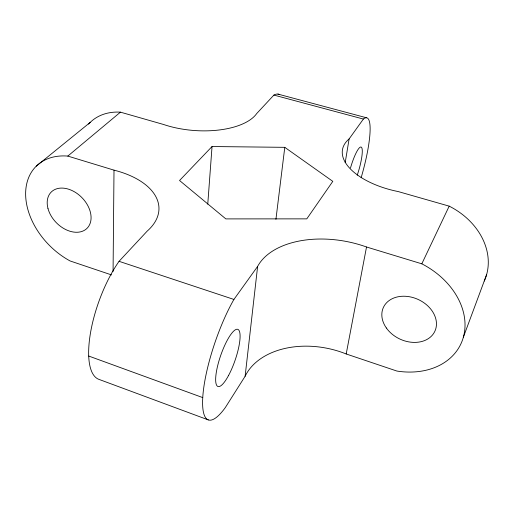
<?xml version="1.0" encoding="UTF-8"?>
<svg xmlns="http://www.w3.org/2000/svg" width="514" height="514" viewBox="0 0 514 514"><rect width="100%" height="100%" fill="white"/><g stroke="black" fill="none" stroke-linecap="round" stroke-linejoin="round"><path stroke-width="0.77" d="M113.067 271.431L114.005 170.147L67.816 156.089A65.516 46.401 45.1 0 0 25.642 194.973A65.516 46.401 45.1 0 0 70.097 260.958L111.519 274.913M207.759 204.161L212.044 146.535L284.782 147.332L332.802 181.352L306.794 218.861L225.845 218.9L179.547 180.504L212.044 146.535M245.12 376.267L257.623 266.413A82.786 49.871 10.2 0 1 366.521 246.996L421.814 263.823A72.23 55.634 25.8 0 1 463.853 335.327A72.23 55.634 25.8 0 1 396.917 371.057L346.198 353.973A76.091 52.794 11.4 0 0 245.12 376.267L225.338 407.538A75.988 18.922 -71 0 1 202.901 395.42A75.988 18.922 -71 0 1 233.915 299.444L257.623 266.413M275.928 219.337L284.782 147.332M345.202 162.623L349.109 138.941L363.385 119.055L273.911 95.077L256.704 113.549A63.344 29.311 4.2 0 1 163.664 124.516L120.449 112.155A60.517 45.438 46.1 0 0 88.543 124.118M346.198 353.973L366.521 246.996M463.397 337.113L486.623 274.598M421.814 263.823L449.191 206.146L398.215 191.568A64.244 31.238 10.5 0 1 349.109 138.941M208.331 419.906L98.926 379.371A73.521 26.458 -70.2 0 1 90.483 332.95A73.521 26.458 -70.2 0 1 119.055 261.318L147.21 231.094A77.755 42.546 -0.3 0 0 114.005 170.147M67.816 156.089L120.449 112.155M36.256 166.17L90.181 122.409M277.939 94.094L366.411 117.751M119.055 261.318L233.915 299.444M88.704 356.035L202.747 397.598M449.191 206.146A66.242 53.662 24.1 0 1 484.239 281.068M273.911 95.077A57.253 16.037 -74.2 0 1 279.333 94.492M363.385 119.055A58.731 11.295 -73.7 0 1 361.136 177.748M350.484 168.02A22.674 4.305 -73.8 0 1 361.496 147.325A22.674 4.305 -73.8 0 1 357.224 175.216M228.505 375.573A30.268 7.594 -70.9 0 0 238.155 329.519A30.268 7.594 -70.9 0 0 216.979 368.744A30.268 7.594 -70.9 0 0 228.505 375.573M386.367 327.99A28.354 21.8 24.8 0 0 433.591 333.515A28.354 21.8 24.8 0 0 407.48 296.449A28.354 21.8 24.8 0 0 386.367 327.99M47.969 208.459A25.488 17.919 45.6 0 0 84.752 230.118A25.488 17.919 45.6 0 0 74.703 191.953A25.488 17.919 45.6 0 0 47.969 208.459"/></g></svg>
